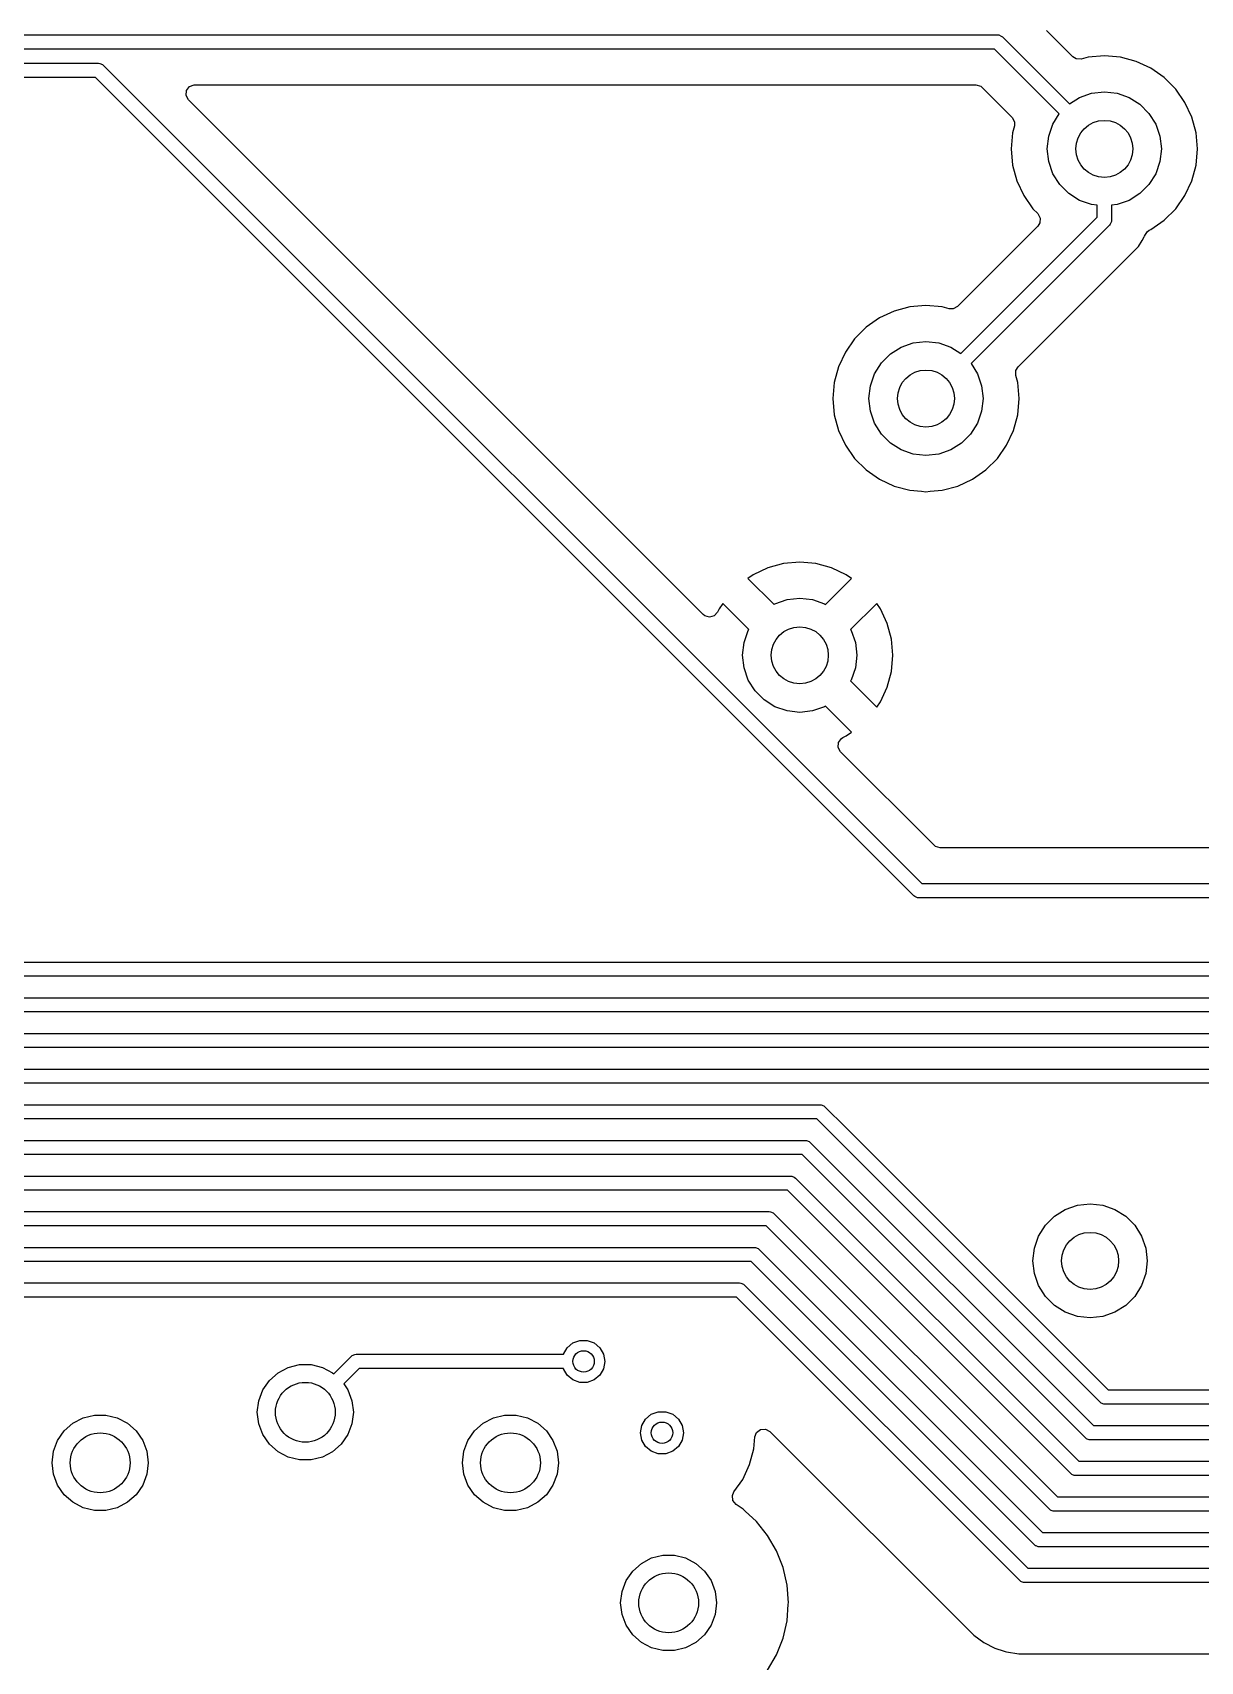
# Model space of a CAD drawing. Extents: x 2.85 to 10.26, y -4.55 to -2.42.
# Drawn here: x 8.668 to 9.313, y -4.087 to -3.188 of the extents above; entities that cross this region are included whole.
import ezdxf

# ---------------------------------------------------------------- set-up
doc = ezdxf.new("R2010")
doc.units = 0
doc.header["$MEASUREMENT"] = 0
doc.layers.add('BLACK', color=7, linetype='CONTINUOUS')

msp = doc.modelspace()

# ---------------------------------------------------------------- linework, layer by layer
at = {"layer": 'BLACK', "linetype": 'CONTINUOUS'}
for p, q in [((7.85754, -3.18898), (9.20079, -3.18898)), ((9.20079, -3.18898), (9.20156, -3.18905)), ((9.20156, -3.18905), (9.20297, -3.18964)), ((9.20297, -3.18964), (9.20357, -3.19013)), ((9.20357, -3.19013), (9.24056, -3.22712)), ((9.24241, -3.2011), (9.22783, -3.18652)), ((9.19916, -3.19685), (7.85591, -3.19685)), ((9.23499, -3.23269), (9.19916, -3.19685)), ((9.25984, -3.20057), (9.25092, -3.20135)), ((9.26877, -3.20135), (9.25984, -3.20057)), ((9.25984, -3.20057), (9.25984, -3.20057)), ((7.77328, -3.20472), (8.70472, -3.20472)), ((8.70472, -3.20472), (8.70549, -3.2048)), ((8.70549, -3.2048), (8.70691, -3.20539)), ((8.70691, -3.20539), (8.70751, -3.20588)), ((8.70751, -3.20588), (9.15911, -3.65748)), ((9.24438, -3.2023), (9.24241, -3.2011)), ((9.24713, -3.20237), (9.24438, -3.2023)), ((9.25092, -3.20135), (9.24713, -3.20237)), ((9.25092, -3.20135), (9.25092, -3.20135)), ((9.27742, -3.20367), (9.26877, -3.20135)), ((9.26877, -3.20135), (9.26877, -3.20135)), ((9.26877, -3.20135), (9.26877, -3.20135)), ((9.26877, -3.20135), (9.26877, -3.20135)), ((9.26877, -3.20135), (9.26877, -3.20135)), ((9.28554, -3.20746), (9.27742, -3.20367)), ((9.27742, -3.20367), (9.27742, -3.20367)), ((9.29288, -3.2126), (9.28554, -3.20746)), ((9.28554, -3.20746), (9.28554, -3.20746)), ((8.70309, -3.2126), (7.77165, -3.2126)), ((9.1547, -3.6642), (8.70309, -3.2126)), ((8.75326, -3.21973), (8.75491, -3.21753)), ((8.75491, -3.21753), (8.75749, -3.21657)), ((8.75749, -3.21657), (8.75784, -3.21656)), ((8.75784, -3.21656), (9.18897, -3.21656)), ((9.18897, -3.21656), (9.19161, -3.21733)), ((9.19161, -3.21733), (9.19242, -3.21799)), ((9.19242, -3.21799), (9.20898, -3.23454)), ((9.29921, -3.21893), (9.29288, -3.2126)), ((8.75307, -3.22247), (8.75326, -3.21973)), ((8.75439, -3.22489), (8.75307, -3.22247)), ((9.03851, -3.50901), (8.75439, -3.22489)), ((9.24056, -3.22712), (9.24618, -3.22359)), ((9.24618, -3.22359), (9.25283, -3.22126)), ((9.25283, -3.22126), (9.25984, -3.22047)), ((9.25984, -3.22047), (9.26685, -3.22126)), ((9.26685, -3.22126), (9.27351, -3.22359)), ((9.27351, -3.22359), (9.27948, -3.22734)), ((9.27948, -3.22734), (9.28447, -3.23233)), ((9.30435, -3.22627), (9.29921, -3.21893)), ((9.29921, -3.21893), (9.29921, -3.21893)), ((9.30814, -3.23439), (9.30435, -3.22627)), ((9.20898, -3.23454), (9.2103, -3.23695)), ((9.23147, -3.2383), (9.23499, -3.23269)), ((9.28447, -3.23233), (9.28822, -3.2383)), ((9.31046, -3.24304), (9.30814, -3.23439)), ((9.20923, -3.24304), (9.20845, -3.25197)), ((9.21024, -3.23925), (9.20923, -3.24304)), ((9.20923, -3.24304), (9.20923, -3.24304)), ((9.2103, -3.23695), (9.21024, -3.23925)), ((9.22835, -3.25197), (9.22914, -3.24496)), ((9.22914, -3.24496), (9.23147, -3.2383)), ((9.28822, -3.2383), (9.29055, -3.24496)), ((9.29055, -3.24496), (9.29134, -3.25197)), ((9.31124, -3.25197), (9.31046, -3.24304)), ((9.20845, -3.25197), (9.20845, -3.25197)), ((9.20845, -3.25197), (9.20923, -3.26089)), ((9.22914, -3.25898), (9.22835, -3.25197)), ((9.29134, -3.25197), (9.29055, -3.25898)), ((9.31046, -3.26089), (9.31124, -3.25197)), ((9.31124, -3.25197), (9.31124, -3.25197)), ((9.20923, -3.26089), (9.20923, -3.26089)), ((9.20923, -3.26089), (9.21155, -3.26955)), ((9.23147, -3.26563), (9.22914, -3.25898)), ((9.29055, -3.25898), (9.28822, -3.26563)), ((9.30814, -3.26955), (9.31046, -3.26089)), ((9.21155, -3.26955), (9.21155, -3.26955)), ((9.21155, -3.26955), (9.21533, -3.27767)), ((9.23522, -3.27161), (9.23147, -3.26563)), ((9.24021, -3.27659), (9.23522, -3.27161)), ((9.28447, -3.27161), (9.27948, -3.27659)), ((9.28822, -3.26563), (9.28447, -3.27161)), ((9.30435, -3.27767), (9.30814, -3.26955)), ((9.21533, -3.27767), (9.21533, -3.27767)), ((9.21533, -3.27767), (9.22047, -3.28501)), ((9.24618, -3.28035), (9.24021, -3.27659)), ((9.25283, -3.28267), (9.24618, -3.28035)), ((9.27351, -3.28035), (9.26685, -3.28267)), ((9.27948, -3.27659), (9.27351, -3.28035)), ((9.29921, -3.28501), (9.30435, -3.27767)), ((9.1807, -3.36492), (9.25591, -3.28971)), ((9.22047, -3.28501), (9.22315, -3.28769)), ((9.22315, -3.28769), (9.22447, -3.2901)), ((9.22447, -3.2901), (9.22428, -3.29285)), ((9.25591, -3.28302), (9.25283, -3.28267)), ((9.25591, -3.28971), (9.25591, -3.28302)), ((9.26685, -3.28267), (9.26378, -3.28302)), ((9.26378, -3.28302), (9.26378, -3.29134)), ((9.29288, -3.29134), (9.29921, -3.28501)), ((9.22315, -3.29459), (9.17885, -3.3389)), ((9.26263, -3.29412), (9.18627, -3.37048)), ((9.22428, -3.29285), (9.22315, -3.29459)), ((9.26312, -3.29353), (9.26263, -3.29412)), ((9.2637, -3.29211), (9.26312, -3.29353)), ((9.26378, -3.29134), (9.2637, -3.29211)), ((9.28198, -3.30006), (9.28341, -3.29771)), ((9.28341, -3.29771), (9.28463, -3.2969)), ((9.28463, -3.2969), (9.28554, -3.29648)), ((9.28554, -3.29648), (9.29288, -3.29134)), ((9.27436, -3.31026), (9.27876, -3.30585)), ((9.27876, -3.30585), (9.28073, -3.30244)), ((9.28073, -3.30244), (9.28187, -3.30046)), ((9.28187, -3.30046), (9.28198, -3.30006)), ((9.21228, -3.37233), (9.27436, -3.31026)), ((9.27436, -3.31026), (9.27436, -3.31026)), ((9.14384, -3.34147), (9.13572, -3.34525)), ((9.15249, -3.33915), (9.14384, -3.34147)), ((9.14384, -3.34147), (9.14384, -3.34147)), ((9.16142, -3.33837), (9.15249, -3.33915)), ((9.15249, -3.33915), (9.15249, -3.33915)), ((9.17034, -3.33915), (9.16142, -3.33837)), ((9.16142, -3.33837), (9.16142, -3.33837)), ((9.17413, -3.34016), (9.17034, -3.33915)), ((9.17034, -3.33915), (9.17034, -3.33915)), ((9.17034, -3.33915), (9.17034, -3.33915)), ((9.17034, -3.33915), (9.17034, -3.33915)), ((9.17034, -3.33915), (9.17034, -3.33915)), ((9.17643, -3.34022), (9.17413, -3.34016)), ((9.17885, -3.3389), (9.17643, -3.34022)), ((9.12838, -3.35039), (9.12205, -3.35673)), ((9.13572, -3.34525), (9.12838, -3.35039)), ((9.13572, -3.34525), (9.13572, -3.34525)), ((9.12205, -3.35673), (9.11691, -3.36407)), ((9.14178, -3.36514), (9.14775, -3.36139)), ((9.14775, -3.36139), (9.15441, -3.35906)), ((9.15441, -3.35906), (9.16142, -3.35827)), ((9.16142, -3.35827), (9.16843, -3.35906)), ((9.16843, -3.35906), (9.17508, -3.36139)), ((9.17508, -3.36139), (9.1807, -3.36492)), ((9.11691, -3.36407), (9.11312, -3.37219)), ((9.11691, -3.36407), (9.11691, -3.36407)), ((9.13304, -3.3761), (9.13679, -3.37013)), ((9.13679, -3.37013), (9.14178, -3.36514)), ((9.18627, -3.37048), (9.18979, -3.3761)), ((9.11312, -3.37219), (9.1108, -3.38084)), ((9.11312, -3.37219), (9.11312, -3.37219)), ((9.13071, -3.38276), (9.13304, -3.3761)), ((9.18979, -3.3761), (9.19212, -3.38276)), ((9.21102, -3.37705), (9.21108, -3.3743)), ((9.21203, -3.38084), (9.21102, -3.37705)), ((9.21108, -3.3743), (9.21228, -3.37233)), ((9.1108, -3.38084), (9.11002, -3.38976)), ((9.1108, -3.38084), (9.1108, -3.38084)), ((9.12992, -3.38976), (9.13071, -3.38276)), ((9.19212, -3.38276), (9.19291, -3.38976)), ((9.21281, -3.38976), (9.21203, -3.38084)), ((9.11002, -3.38976), (9.11002, -3.38976)), ((9.11002, -3.38976), (9.1108, -3.39869)), ((9.13071, -3.39677), (9.12992, -3.38976)), ((9.13304, -3.40343), (9.13071, -3.39677)), ((9.19212, -3.39677), (9.18979, -3.40343)), ((9.19291, -3.38976), (9.19212, -3.39677)), ((9.21203, -3.39869), (9.21281, -3.38976)), ((9.1108, -3.39869), (9.1108, -3.39869)), ((9.1108, -3.39869), (9.11312, -3.40734)), ((9.11312, -3.40734), (9.11312, -3.40734)), ((9.11312, -3.40734), (9.11691, -3.41546)), ((9.13679, -3.4094), (9.13304, -3.40343)), ((9.18979, -3.40343), (9.18604, -3.4094)), ((9.20593, -3.41546), (9.20971, -3.40734)), ((9.20971, -3.40734), (9.21203, -3.39869)), ((9.11691, -3.41546), (9.11691, -3.41546)), ((9.11691, -3.41546), (9.12205, -3.4228)), ((9.14178, -3.41439), (9.13679, -3.4094)), ((9.14775, -3.41814), (9.14178, -3.41439)), ((9.18105, -3.41439), (9.17508, -3.41814)), ((9.18604, -3.4094), (9.18105, -3.41439)), ((9.20079, -3.4228), (9.20593, -3.41546)), ((9.12205, -3.4228), (9.12838, -3.42914)), ((9.15441, -3.42047), (9.14775, -3.41814)), ((9.16142, -3.42126), (9.15441, -3.42047)), ((9.16843, -3.42047), (9.16142, -3.42126)), ((9.17508, -3.41814), (9.16843, -3.42047)), ((9.19445, -3.42914), (9.20079, -3.4228)), ((9.12838, -3.42914), (9.12838, -3.42914)), ((9.12838, -3.42914), (9.13572, -3.43427)), ((9.13572, -3.43427), (9.14384, -3.43806)), ((9.179, -3.43806), (9.18712, -3.43427)), ((9.18712, -3.43427), (9.19445, -3.42914)), ((9.14384, -3.43806), (9.14384, -3.43806)), ((9.14384, -3.43806), (9.14384, -3.43806)), ((9.14384, -3.43806), (9.14458, -3.43826)), ((9.14458, -3.43826), (9.15249, -3.44038)), ((9.15249, -3.44038), (9.15887, -3.44094)), ((9.15887, -3.44094), (9.16142, -3.44116)), ((9.16142, -3.44116), (9.16365, -3.44096)), ((9.16142, -3.44116), (9.16142, -3.44116)), ((9.16142, -3.44116), (9.16142, -3.44116)), ((9.16365, -3.44096), (9.17034, -3.44038)), ((9.17034, -3.44038), (9.179, -3.43806)), ((9.06604, -3.48698), (9.06317, -3.489)), ((9.07416, -3.4832), (9.06604, -3.48698)), ((9.06604, -3.48698), (9.06604, -3.48698)), ((9.08281, -3.48088), (9.07416, -3.4832)), ((9.07416, -3.4832), (9.07416, -3.4832)), ((9.09173, -3.4801), (9.08281, -3.48088)), ((9.08281, -3.48088), (9.08281, -3.48088)), ((9.10065, -3.48088), (9.09173, -3.4801)), ((9.09173, -3.4801), (9.09173, -3.4801)), ((9.1093, -3.4832), (9.10065, -3.48088)), ((9.10065, -3.48088), (9.10065, -3.48088)), ((9.11742, -3.48698), (9.1093, -3.4832)), ((9.1093, -3.4832), (9.1093, -3.4832)), ((9.12029, -3.489), (9.11742, -3.48698)), ((9.06317, -3.489), (9.06317, -3.489)), ((9.06317, -3.489), (9.07758, -3.5034)), ((9.10588, -3.5034), (9.12029, -3.489)), ((9.04724, -3.50579), (9.04638, -3.50762)), ((9.04925, -3.50291), (9.04724, -3.50579)), ((9.04724, -3.50579), (9.04724, -3.50579)), ((9.06366, -3.51732), (9.04925, -3.50291)), ((9.04925, -3.50291), (9.04925, -3.50291)), ((9.07758, -3.5034), (9.07807, -3.5031)), ((9.07807, -3.5031), (9.08472, -3.50077)), ((9.08472, -3.50077), (9.09173, -3.49998)), ((9.09173, -3.49998), (9.09874, -3.50077)), ((9.09874, -3.50077), (9.1054, -3.5031)), ((9.1054, -3.5031), (9.10588, -3.5034)), ((9.13421, -3.50291), (9.1198, -3.51732)), ((9.13623, -3.50579), (9.13421, -3.50291)), ((9.14001, -3.5139), (9.13623, -3.50579)), ((9.13623, -3.50579), (9.13623, -3.50579)), ((9.03929, -3.50964), (9.03851, -3.50901)), ((9.04192, -3.51044), (9.03929, -3.50964)), ((9.04457, -3.50969), (9.04192, -3.51044)), ((9.04638, -3.50762), (9.04457, -3.50969)), ((9.14233, -3.52255), (9.14001, -3.5139)), ((9.14001, -3.5139), (9.14001, -3.5139)), ((9.06103, -3.52447), (9.06336, -3.51781)), ((9.06336, -3.51781), (9.06366, -3.51732)), ((9.1198, -3.51732), (9.12011, -3.51781)), ((9.12011, -3.51781), (9.12244, -3.52447)), ((9.14233, -3.52256), (9.14233, -3.52255)), ((9.14311, -3.53148), (9.14233, -3.52256)), ((9.06024, -3.53148), (9.06103, -3.52447)), ((9.06103, -3.53848), (9.06024, -3.53148)), ((9.12244, -3.52447), (9.12323, -3.53148)), ((9.12323, -3.53148), (9.12244, -3.53848)), ((9.14233, -3.5404), (9.14311, -3.53148)), ((9.14311, -3.53148), (9.14311, -3.53148)), ((9.14311, -3.53148), (9.14311, -3.53148)), ((9.06336, -3.54514), (9.06103, -3.53848)), ((9.12244, -3.53848), (9.12011, -3.54514)), ((9.14001, -3.54905), (9.14233, -3.5404)), ((9.14233, -3.5404), (9.14233, -3.5404)), ((9.06711, -3.55111), (9.06336, -3.54514)), ((9.07209, -3.5561), (9.06711, -3.55111)), ((9.12011, -3.54514), (9.1198, -3.54563)), ((9.1198, -3.54563), (9.13421, -3.56004)), ((9.13623, -3.55716), (9.14001, -3.54905)), ((9.14001, -3.54905), (9.14001, -3.54905)), ((9.07807, -3.55985), (9.07209, -3.5561)), ((9.08472, -3.56218), (9.07807, -3.55985)), ((9.1054, -3.55985), (9.09874, -3.56218)), ((9.10588, -3.55955), (9.1054, -3.55985)), ((9.12029, -3.57396), (9.10588, -3.55955)), ((9.13421, -3.56004), (9.13623, -3.55716)), ((9.09173, -3.56297), (9.08472, -3.56218)), ((9.09874, -3.56218), (9.09173, -3.56297)), ((9.11308, -3.57954), (9.11472, -3.57734)), ((9.11472, -3.57734), (9.11559, -3.57682)), ((9.11559, -3.57682), (9.11742, -3.57597)), ((9.11742, -3.57597), (9.12029, -3.57396)), ((9.11288, -3.58229), (9.11308, -3.57954)), ((9.1142, -3.5847), (9.11288, -3.58229)), ((9.16584, -3.63635), (9.1142, -3.5847)), ((9.16666, -3.637), (9.16584, -3.63635)), ((9.1693, -3.63778), (9.16666, -3.637)), ((10.12474, -3.63778), (9.1693, -3.63778)), ((9.15911, -3.65748), (10.14218, -3.65748)), ((9.15529, -3.66469), (9.1547, -3.6642)), ((9.15671, -3.66528), (9.15529, -3.66469)), ((9.15748, -3.66535), (9.15671, -3.66528)), ((10.14218, -3.66535), (9.15748, -3.66535)), ((8.5237, -3.70079), (9.86614, -3.70079)), ((9.86451, -3.70866), (8.52207, -3.70866)), ((8.51344, -3.72047), (9.85799, -3.72047)), ((9.85636, -3.72835), (8.51181, -3.72835)), ((8.50529, -3.74016), (9.84983, -3.74016)), ((9.8482, -3.74803), (8.50366, -3.74803)), ((8.49713, -3.75984), (9.84168, -3.75984)), ((9.84005, -3.76772), (8.4955, -3.76772)), ((8.41895, -3.77953), (9.10287, -3.77953)), ((9.10287, -3.77953), (9.10364, -3.7796)), ((9.10364, -3.7796), (9.10506, -3.78019)), ((9.10506, -3.78019), (9.10566, -3.78068)), ((9.10566, -3.78068), (9.11719, -3.79221)), ((9.10124, -3.7874), (8.41732, -3.7874)), ((9.11162, -3.79778), (9.10124, -3.7874)), ((9.11719, -3.79221), (9.11719, -3.79221)), ((9.11719, -3.79221), (9.26198, -3.93701)), ((8.3924, -3.79921), (9.09472, -3.79921)), ((9.09472, -3.79921), (9.09549, -3.79929)), ((9.09549, -3.79929), (9.09691, -3.79988)), ((9.09691, -3.79988), (9.0975, -3.80037)), ((9.0975, -3.80037), (9.25383, -3.95669)), ((9.25757, -3.94373), (9.11162, -3.79778)), ((9.11162, -3.79778), (9.11162, -3.79778)), ((9.09309, -3.80709), (8.39077, -3.80709)), ((9.24941, -3.96341), (9.09309, -3.80709)), ((8.36754, -3.8189), (9.08656, -3.8189)), ((9.08656, -3.8189), (9.08733, -3.81897)), ((9.08733, -3.81897), (9.08875, -3.81956)), ((9.08875, -3.81956), (9.08935, -3.82005)), ((9.08935, -3.82005), (9.24568, -3.97638)), ((9.08493, -3.82677), (8.36591, -3.82677)), ((9.24126, -3.9831), (9.08493, -3.82677)), ((8.34268, -3.83858), (9.0748, -3.83858)), ((9.0748, -3.83858), (9.07557, -3.83866)), ((9.07557, -3.83866), (9.07699, -3.83925)), ((9.23233, -3.84112), (9.2383, -3.83737)), ((9.2383, -3.83737), (9.24496, -3.83504)), ((9.24496, -3.83504), (9.25197, -3.83425)), ((9.25197, -3.83425), (9.25898, -3.83504)), ((9.25898, -3.83504), (9.26563, -3.83737)), ((9.26563, -3.83737), (9.27161, -3.84112)), ((9.07317, -3.84646), (8.34105, -3.84646)), ((9.2295, -4.00278), (9.07317, -3.84646)), ((9.07699, -3.83925), (9.07759, -3.83974)), ((9.07759, -3.83974), (9.23391, -3.99606)), ((9.22359, -3.85208), (9.22734, -3.84611)), ((9.22734, -3.84611), (9.23233, -3.84112)), ((9.27161, -3.84112), (9.27659, -3.84611)), ((9.27659, -3.84611), (9.28035, -3.85208)), ((9.22126, -3.85874), (9.22359, -3.85208)), ((9.28035, -3.85208), (9.28267, -3.85874)), ((8.31783, -3.85827), (9.06665, -3.85827)), ((9.06665, -3.85827), (9.06742, -3.85834)), ((9.06742, -3.85834), (9.06884, -3.85893)), ((9.06884, -3.85893), (9.06943, -3.85942)), ((9.06943, -3.85942), (9.22576, -4.01575)), ((9.22047, -3.86575), (9.22126, -3.85874)), ((9.22126, -3.87276), (9.22047, -3.86575)), ((9.28267, -3.85874), (9.28346, -3.86575)), ((9.28346, -3.86575), (9.28267, -3.87276)), ((9.06502, -3.86614), (8.3162, -3.86614)), ((9.22135, -4.02247), (9.06502, -3.86614)), ((9.22359, -3.87941), (9.22126, -3.87276)), ((9.28267, -3.87276), (9.28035, -3.87941)), ((8.29297, -3.87795), (9.0585, -3.87795)), ((9.0585, -3.87795), (9.05926, -3.87803)), ((9.05926, -3.87803), (9.06068, -3.87862)), ((9.06068, -3.87862), (9.06128, -3.87911)), ((9.06128, -3.87911), (9.21761, -4.03543)), ((9.22734, -3.88539), (9.22359, -3.87941)), ((9.28035, -3.87941), (9.27659, -3.88539)), ((9.05686, -3.88583), (8.29134, -3.88583)), ((9.21319, -4.04215), (9.05686, -3.88583)), ((9.23233, -3.89037), (9.22734, -3.88539)), ((9.2383, -3.89412), (9.23233, -3.89037)), ((9.27161, -3.89037), (9.26563, -3.89412)), ((9.27659, -3.88539), (9.27161, -3.89037)), ((9.24496, -3.89645), (9.2383, -3.89412)), ((9.25197, -3.89724), (9.24496, -3.89645)), ((9.25898, -3.89645), (9.25197, -3.89724)), ((9.26563, -3.89412), (9.25898, -3.89645)), ((8.96654, -3.91103), (8.97039, -3.90963)), ((8.97039, -3.90963), (8.97449, -3.90963)), ((8.97449, -3.90963), (8.97835, -3.91103)), ((8.83458, -3.92806), (8.84417, -3.91848)), ((8.84417, -3.91848), (8.84476, -3.91799)), ((8.84476, -3.91799), (8.84618, -3.9174)), ((8.84618, -3.9174), (8.84695, -3.91732)), ((8.84695, -3.91732), (8.96132, -3.91732)), ((8.96132, -3.91732), (8.96134, -3.91722)), ((8.96134, -3.91722), (8.96339, -3.91367)), ((8.96339, -3.91367), (8.96654, -3.91103)), ((8.97835, -3.91103), (8.98149, -3.91367)), ((8.98149, -3.91367), (8.98354, -3.91722)), ((8.98354, -3.91722), (8.98425, -3.92126)), ((8.79906, -3.93174), (8.80384, -3.9275)), ((8.80384, -3.9275), (8.8095, -3.92454)), ((8.8095, -3.92454), (8.8157, -3.92301)), ((8.8157, -3.92301), (8.82209, -3.92301)), ((8.82209, -3.92301), (8.82829, -3.92454)), ((8.82829, -3.92454), (8.83395, -3.9275)), ((8.83395, -3.9275), (8.83458, -3.92806)), ((8.84858, -3.9252), (8.84008, -3.9337)), ((8.96132, -3.9252), (8.84858, -3.9252)), ((8.96134, -3.9253), (8.96132, -3.9252)), ((8.96339, -3.92885), (8.96134, -3.9253)), ((8.96654, -3.93149), (8.96339, -3.92885)), ((8.98149, -3.92885), (8.97835, -3.93149)), ((8.98354, -3.9253), (8.98149, -3.92885)), ((8.98425, -3.92126), (8.98354, -3.9253)), ((8.79317, -3.94297), (8.79543, -3.937)), ((8.79543, -3.937), (8.79906, -3.93174)), ((8.84008, -3.9337), (8.84236, -3.937)), ((8.84236, -3.937), (8.84463, -3.94297)), ((8.97039, -3.93289), (8.96654, -3.93149)), ((8.97449, -3.93289), (8.97039, -3.93289)), ((8.97835, -3.93149), (8.97449, -3.93289)), ((9.26198, -3.93701), (9.52845, -3.93701)), ((8.7924, -3.94931), (8.79317, -3.94297)), ((8.84463, -3.94297), (8.8454, -3.94931)), ((9.25816, -3.94422), (9.25757, -3.94373)), ((9.25958, -3.94481), (9.25816, -3.94422)), ((9.26035, -3.94488), (9.25958, -3.94481)), ((9.52682, -3.94488), (9.26035, -3.94488)), ((8.68586, -3.95964), (8.69064, -3.9554)), ((8.69064, -3.9554), (8.6963, -3.95244)), ((8.6963, -3.95244), (8.7025, -3.95091)), ((8.7025, -3.95091), (8.70889, -3.95091)), ((8.70889, -3.95091), (8.71509, -3.95244)), ((8.71509, -3.95244), (8.72075, -3.9554)), ((8.72075, -3.9554), (8.72553, -3.95964)), ((8.79317, -3.95566), (8.7924, -3.94931)), ((8.79543, -3.96163), (8.79317, -3.95566)), ((8.84463, -3.95566), (8.84236, -3.96163)), ((8.8454, -3.94931), (8.84463, -3.95566)), ((8.91226, -3.95964), (8.91704, -3.9554)), ((8.91704, -3.9554), (8.9227, -3.95244)), ((8.9227, -3.95244), (8.9289, -3.95091)), ((8.9289, -3.95091), (8.93529, -3.95091)), ((8.93529, -3.95091), (8.94149, -3.95244)), ((8.94149, -3.95244), (8.94715, -3.9554)), ((8.94715, -3.9554), (8.95193, -3.95964)), ((9.00465, -3.95659), (9.0067, -3.95304)), ((9.0067, -3.95304), (9.00984, -3.9504)), ((9.00984, -3.9504), (9.0137, -3.949)), ((9.0137, -3.949), (9.0178, -3.949)), ((9.0178, -3.949), (9.02165, -3.9504)), ((9.02165, -3.9504), (9.0248, -3.95304)), ((9.0248, -3.95304), (9.02685, -3.95659)), ((8.67997, -3.97087), (8.68223, -3.9649)), ((8.68223, -3.9649), (8.68586, -3.95964)), ((8.72553, -3.95964), (8.72916, -3.9649)), ((8.72916, -3.9649), (8.73143, -3.97087)), ((8.79906, -3.96689), (8.79543, -3.96163)), ((8.84236, -3.96163), (8.83873, -3.96689)), ((8.90637, -3.97087), (8.90863, -3.9649)), ((8.90863, -3.9649), (8.91226, -3.95964)), ((8.95193, -3.95964), (8.95556, -3.9649)), ((8.95556, -3.9649), (8.95783, -3.97087)), ((9.00394, -3.96063), (9.00465, -3.95659)), ((9.00465, -3.96467), (9.00394, -3.96063)), ((9.0067, -3.96822), (9.00465, -3.96467)), ((9.02685, -3.96467), (9.0248, -3.96822)), ((9.02685, -3.95659), (9.02756, -3.96063)), ((9.02756, -3.96063), (9.02685, -3.96467)), ((9.06636, -3.96955), (9.06694, -3.96295)), ((9.06694, -3.96295), (9.06794, -3.96039)), ((9.06794, -3.96039), (9.07017, -3.95878)), ((9.07017, -3.95878), (9.07292, -3.95862)), ((9.07292, -3.95862), (9.07526, -3.95992)), ((9.07526, -3.95992), (9.18775, -4.07242)), ((9.25001, -3.9639), (9.24941, -3.96341)), ((9.25043, -3.96408), (9.25001, -3.9639)), ((9.25143, -3.96449), (9.25043, -3.96408)), ((9.2522, -3.96457), (9.25143, -3.96449)), ((9.45113, -3.96457), (9.2522, -3.96457)), ((9.25383, -3.95669), (9.45276, -3.95669)), ((8.6792, -3.97721), (8.67997, -3.97087)), ((8.73143, -3.97087), (8.7322, -3.97721)), ((8.80384, -3.97112), (8.79906, -3.96689)), ((8.8095, -3.97409), (8.80384, -3.97112)), ((8.83395, -3.97112), (8.82829, -3.97409)), ((8.83873, -3.96689), (8.83395, -3.97112)), ((8.9056, -3.97721), (8.90637, -3.97087)), ((8.95783, -3.97087), (8.9586, -3.97721)), ((9.00984, -3.97086), (9.0067, -3.96822)), ((9.0137, -3.97226), (9.00984, -3.97086)), ((9.0178, -3.97226), (9.0137, -3.97226)), ((9.02165, -3.97086), (9.0178, -3.97226)), ((9.0248, -3.96822), (9.02165, -3.97086)), ((9.06404, -3.97821), (9.06636, -3.96955)), ((8.67997, -3.98356), (8.6792, -3.97721)), ((8.7322, -3.97721), (8.73143, -3.98356)), ((8.8157, -3.97562), (8.8095, -3.97409)), ((8.82209, -3.97562), (8.8157, -3.97562)), ((8.82829, -3.97409), (8.82209, -3.97562)), ((8.90637, -3.98356), (8.9056, -3.97721)), ((8.9586, -3.97721), (8.95783, -3.98356)), ((9.06026, -3.98633), (9.06404, -3.97821)), ((9.24568, -3.97638), (9.35433, -3.97638)), ((8.68223, -3.98953), (8.67997, -3.98356)), ((8.68586, -3.99479), (8.68223, -3.98953)), ((8.72916, -3.98953), (8.72553, -3.99479)), ((8.73143, -3.98356), (8.72916, -3.98953)), ((8.90863, -3.98953), (8.90637, -3.98356)), ((8.91226, -3.99479), (8.90863, -3.98953)), ((8.95556, -3.98953), (8.95193, -3.99479)), ((8.95783, -3.98356), (8.95556, -3.98953)), ((9.05537, -3.99331), (9.06026, -3.98633)), ((9.24186, -3.98359), (9.24126, -3.9831)), ((9.24328, -3.98418), (9.24186, -3.98359)), ((9.24404, -3.98425), (9.24328, -3.98418)), ((9.35433, -3.98425), (9.24404, -3.98425)), ((8.69064, -3.99902), (8.68586, -3.99479)), ((8.6963, -4.00199), (8.69064, -3.99902)), ((8.72075, -3.99902), (8.71509, -4.00199)), ((8.72553, -3.99479), (8.72075, -3.99902)), ((8.91704, -3.99902), (8.91226, -3.99479)), ((8.9227, -4.00199), (8.91704, -3.99902)), ((8.94715, -3.99902), (8.94149, -4.00199)), ((8.95193, -3.99479), (8.94715, -3.99902)), ((9.05456, -3.99528), (9.05537, -3.99331)), ((9.05487, -3.99802), (9.05456, -3.99528)), ((9.05662, -4.00014), (9.05487, -3.99802)), ((9.05951, -4.00212), (9.05662, -4.00014)), ((9.23391, -3.99606), (9.43645, -3.99606)), ((8.7025, -4.00352), (8.6963, -4.00199)), ((8.70889, -4.00352), (8.7025, -4.00352)), ((8.71509, -4.00199), (8.70889, -4.00352)), ((8.9289, -4.00352), (8.9227, -4.00199)), ((8.93529, -4.00352), (8.9289, -4.00352)), ((8.94149, -4.00199), (8.93529, -4.00352)), ((9.06059, -4.00285), (9.05951, -4.00212)), ((9.06168, -4.00386), (9.06059, -4.00285)), ((9.06783, -4.00957), (9.06168, -4.00386)), ((9.07399, -4.01729), (9.06783, -4.00957)), ((9.06783, -4.00957), (9.06783, -4.00957)), ((9.06783, -4.00957), (9.06783, -4.00957)), ((9.2301, -4.00327), (9.2295, -4.00278)), ((9.23051, -4.00345), (9.2301, -4.00327)), ((9.23152, -4.00386), (9.23051, -4.00345)), ((9.23228, -4.00394), (9.23152, -4.00386)), ((9.43482, -4.00394), (9.23228, -4.00394)), ((9.07893, -4.02584), (9.07399, -4.01729)), ((9.22576, -4.01575), (9.42829, -4.01575)), ((9.08254, -4.03504), (9.07893, -4.02584)), ((9.22194, -4.02296), (9.22135, -4.02247)), ((9.22231, -4.02311), (9.22194, -4.02296)), ((9.22336, -4.02355), (9.22231, -4.02311)), ((9.22413, -4.02362), (9.22336, -4.02355)), ((9.42666, -4.02362), (9.22413, -4.02362)), ((8.99956, -4.03694), (9.00434, -4.0327)), ((9.00434, -4.0327), (9.01, -4.02974)), ((9.01, -4.02974), (9.0162, -4.02821)), ((9.0162, -4.02821), (9.02259, -4.02821)), ((9.02259, -4.02821), (9.02879, -4.02974)), ((9.02879, -4.02974), (9.03445, -4.0327)), ((9.03445, -4.0327), (9.03923, -4.03694)), ((9.08473, -4.04467), (9.08254, -4.03504)), ((9.21761, -4.03543), (9.42014, -4.03543)), ((8.99367, -4.04817), (8.99593, -4.0422)), ((8.99593, -4.0422), (8.99956, -4.03694)), ((9.03923, -4.03694), (9.04286, -4.0422)), ((9.04286, -4.0422), (9.04513, -4.04817)), ((9.08547, -4.05451), (9.08473, -4.04467)), ((9.08473, -4.04467), (9.08473, -4.04467)), ((9.08473, -4.04467), (9.08473, -4.04467)), ((9.21379, -4.04264), (9.21319, -4.04215)), ((9.2142, -4.04282), (9.21379, -4.04264)), ((9.21521, -4.04323), (9.2142, -4.04282)), ((9.21598, -4.04331), (9.21521, -4.04323)), ((9.41851, -4.04331), (9.21598, -4.04331)), ((8.9929, -4.05451), (8.99367, -4.04817)), ((8.99367, -4.06086), (8.9929, -4.05451)), ((9.04513, -4.04817), (9.0459, -4.05451)), ((9.0459, -4.05451), (9.04513, -4.06086)), ((9.08542, -4.05522), (9.08547, -4.05451)), ((9.08547, -4.05451), (9.08547, -4.05451)), ((8.99593, -4.06683), (8.99367, -4.06086)), ((9.04513, -4.06086), (9.04286, -4.06683)), ((9.08473, -4.06436), (9.08542, -4.05522)), ((8.99956, -4.07209), (8.99593, -4.06683)), ((9.00434, -4.07632), (8.99956, -4.07209)), ((9.03923, -4.07209), (9.03445, -4.07632)), ((9.04286, -4.06683), (9.03923, -4.07209)), ((9.08254, -4.07399), (9.08473, -4.06436)), ((9.18775, -4.07242), (9.19327, -4.07643)), ((9.01, -4.07929), (9.00434, -4.07632)), ((9.0162, -4.08082), (9.01, -4.07929)), ((9.02259, -4.08082), (9.0162, -4.08082)), ((9.02879, -4.07929), (9.02259, -4.08082)), ((9.03445, -4.07632), (9.02879, -4.07929)), ((9.07893, -4.08318), (9.08254, -4.07399)), ((9.19327, -4.07643), (9.19934, -4.07952)), ((9.19934, -4.07952), (9.2045, -4.0812)), ((9.2045, -4.0812), (9.2045, -4.0812)), ((9.2045, -4.0812), (9.20514, -4.08141)), ((9.20514, -4.08141), (9.20583, -4.08163)), ((9.20583, -4.08163), (9.21257, -4.0827)), ((9.07399, -4.09173), (9.07893, -4.08318)), ((9.21257, -4.0827), (9.40017, -4.0827))]:
    msp.add_line(p, q, dxfattribs=at)
at = {"layer": 'BLACK'}
for centre, radius in [((9.25984, -3.25197), 0.01575), ((9.16142, -3.38976), 0.01575), ((9.09173, -3.53148), 0.01575), ((9.25197, -3.86575), 0.01575), ((8.97244, -3.92126), 0.00591), ((8.8189, -3.94931), 0.0165), ((9.01575, -3.96063), 0.00591), ((8.7057, -3.97721), 0.0165), ((8.9321, -3.97721), 0.0165), ((9.0194, -4.05451), 0.0165)]:
    msp.add_circle(centre, radius, dxfattribs=at)

doc.saveas('drawing.dxf')
